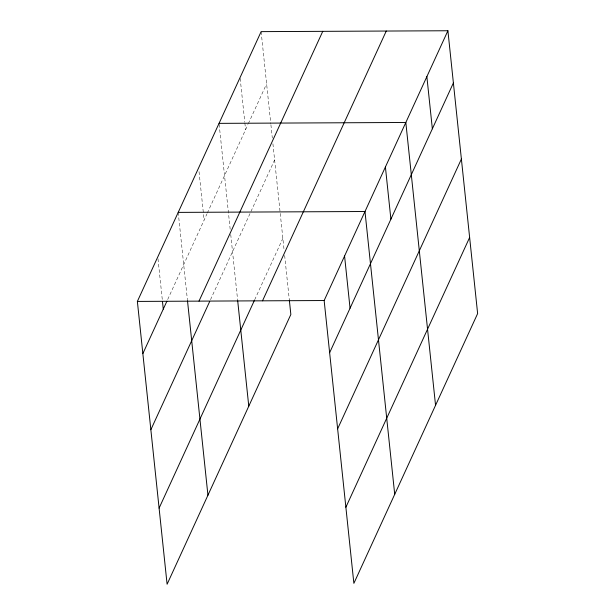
<?xml version="1.0" encoding="UTF-8"?>
<svg xmlns="http://www.w3.org/2000/svg" width="615" height="615" viewBox="0 0 615 615"><rect width="100%" height="100%" fill="white"/><g stroke="black" fill="none" stroke-linecap="round" stroke-linejoin="round"><path stroke-width="0.46" stroke-dasharray="3.08 2.31" d="M167.68 299.497L206.917 213.959M207.317 213.082L247.953 124.499M248.352 123.63L266.61 83.825M210.514 299.674L274.613 159.938M254.671 299.797L282.854 238.359M261.129 31.634L270.808 123.784M270.907 124.737L272.314 138.06M272.914 143.764L284.153 250.72M284.653 255.479L289.35 300.197M240.188 78.443L244.778 122.101M244.878 123.046L245.57 129.688M219.148 124.307L230.233 229.779M230.733 234.538L237.598 299.851M199.029 171.67L204.119 220.07M178.212 212.39L187.398 299.782M157.994 258.8L162.283 299.605"/><path stroke-width="0.92" d="M289.35 300.197L290.849 314.465L167.096 584.25L137.368 301.419L261.129 31.634L447.905 30.75L477.632 313.581L353.871 583.366L324.151 300.535L447.905 30.75M142.857 353.61L166.88 301.242M199.006 301.127L322.76 31.342M150.86 429.724L209.715 301.419M159.101 508.136L254.272 300.658M262.513 300.827L386.266 31.042M329.632 352.726L453.386 82.94M337.635 428.84L461.388 159.054M345.876 507.252L469.629 237.475M219.048 123.361L405.823 122.477L435.551 405.308M178.212 212.39L364.987 211.506L394.715 494.337M137.368 301.419L324.151 300.535M426.864 76.614L432.353 128.804M385.405 166.988L390.894 219.186M344.569 256.017L350.05 308.215M237.697 300.796L248.775 406.192M187.498 300.735L207.939 495.221M162.475 301.504L163.275 309.099"/></g></svg>
